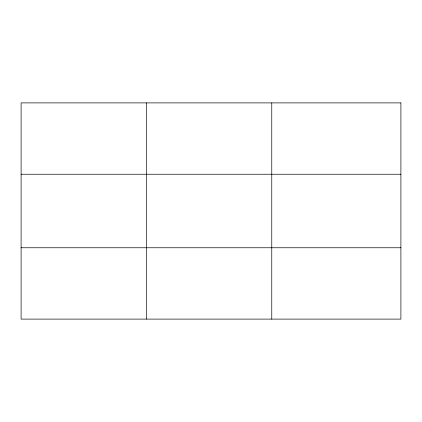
<?xml version="1.0" encoding="UTF-8"?>
<svg xmlns="http://www.w3.org/2000/svg" width="422" height="422" viewBox="0 0 422 422"><rect width="100%" height="100%" fill="white"/><g stroke="black" fill="none" stroke-linecap="round" stroke-linejoin="round"><path stroke-width="0.63" d="M146.434 319.106L146.434 102.894M271.768 319.106L271.768 102.894M21.1 174.244L400.9 174.244M21.1 247.756L400.9 247.756M400.9 102.894L21.1 102.894L21.1 319.106L400.9 319.106L400.9 102.894"/></g></svg>
